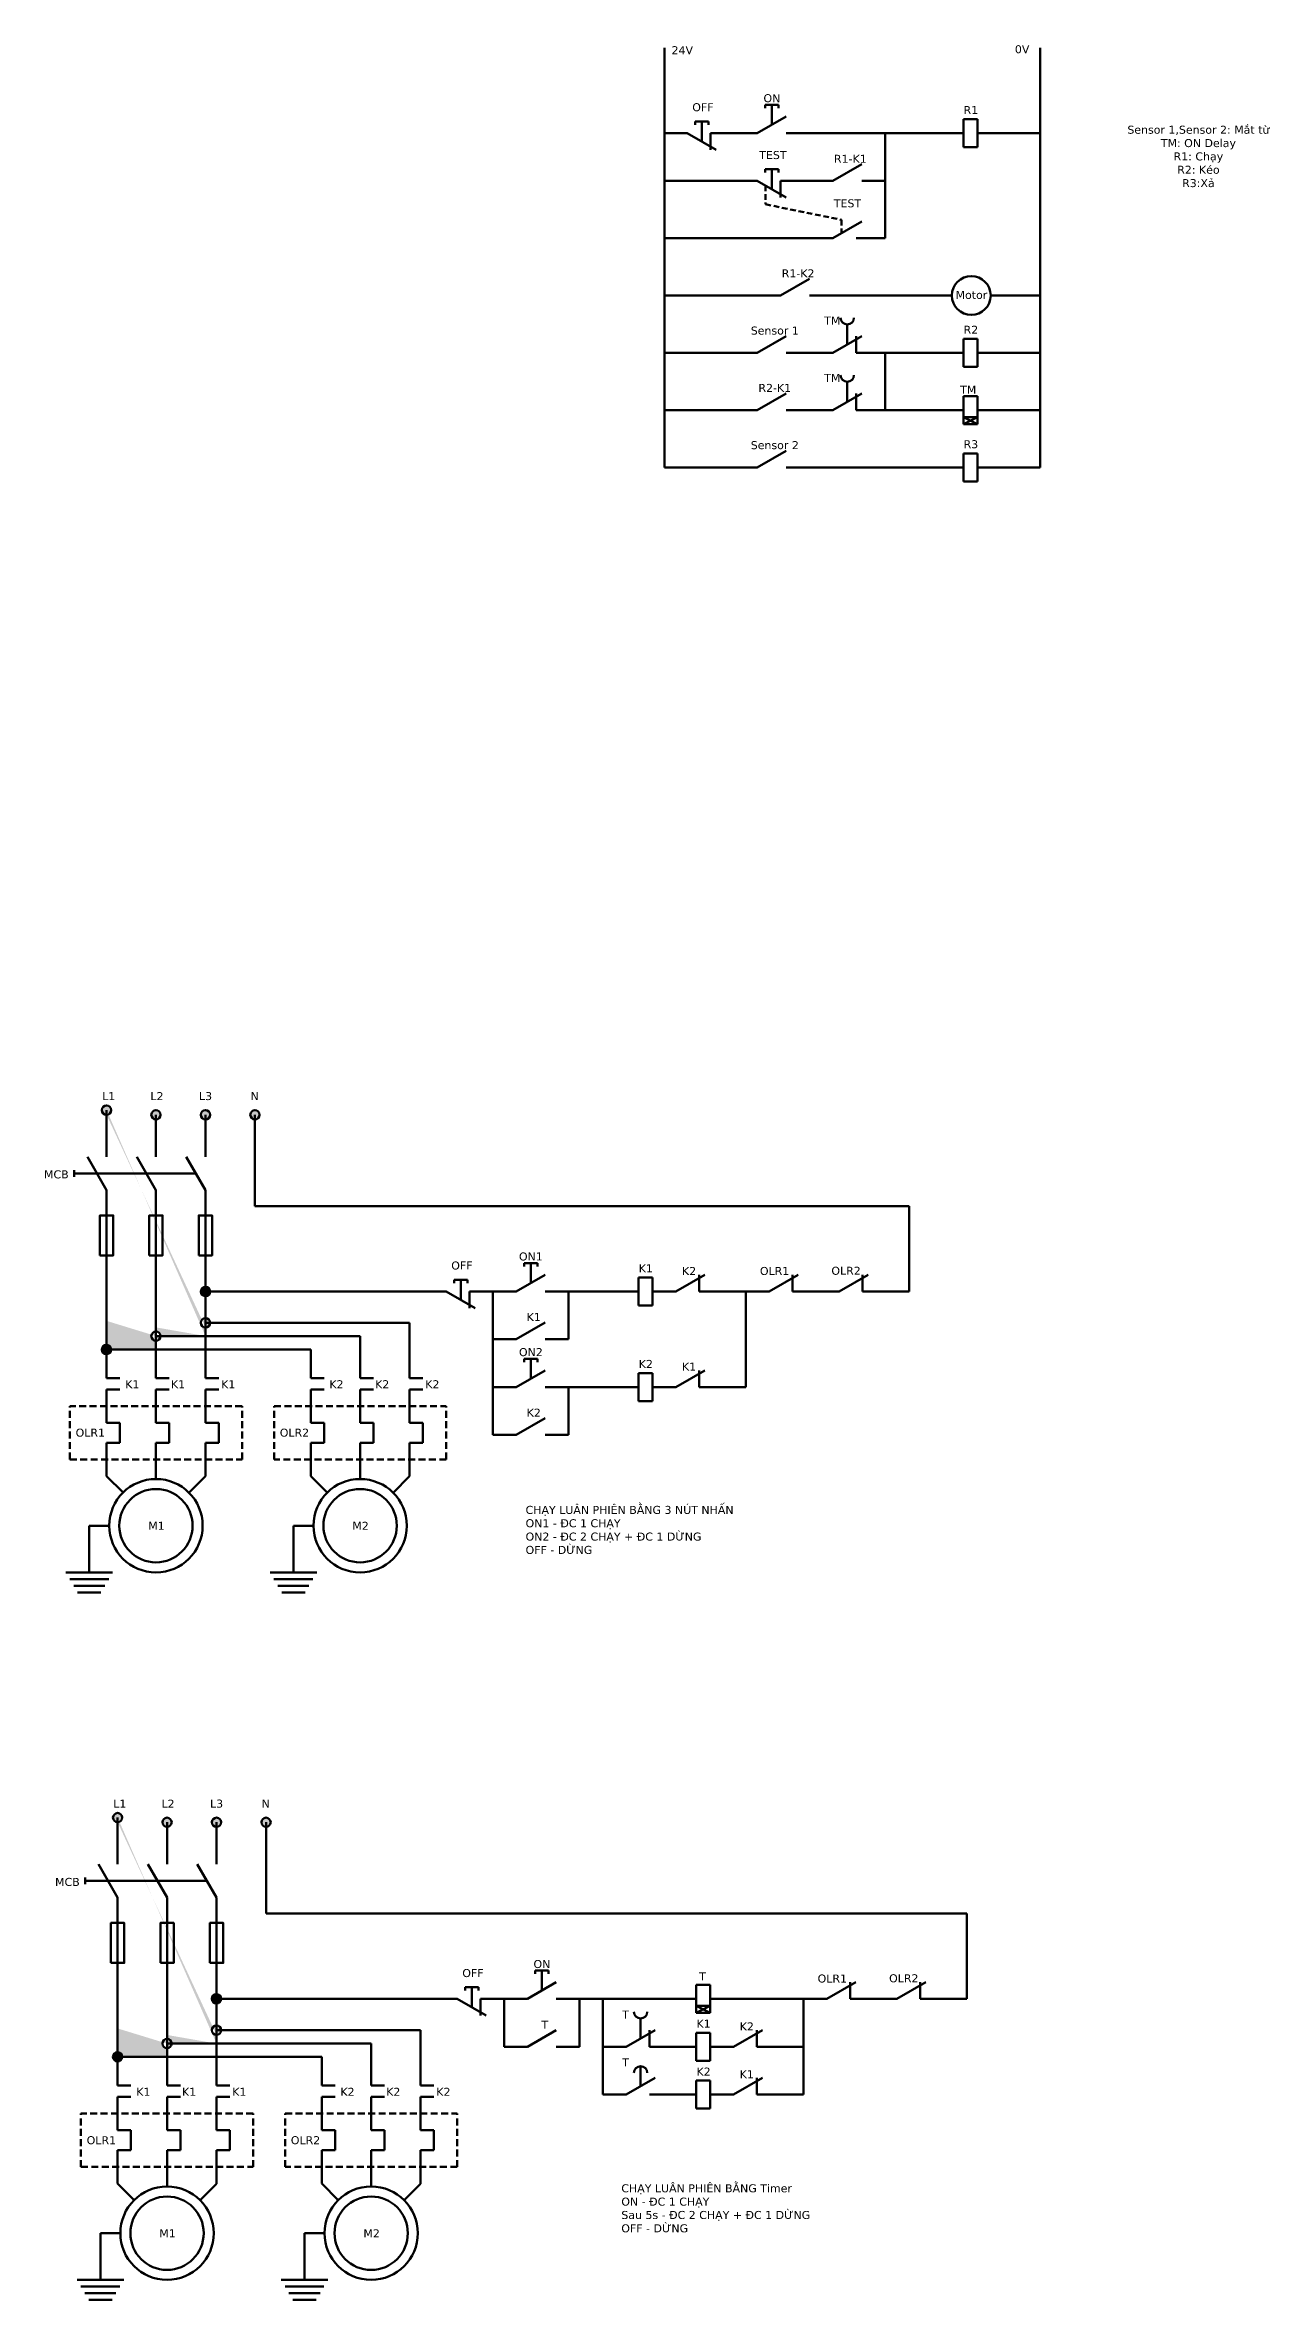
# Model space of a CAD drawing. Header units: inches. Extents: x -249378 to 8604139, y -7721310 to 888715.
# Drawn here: x 7685556 to 8604139, y -1485568 to 205305 of the extents above; entities that cross this region are included whole.
import ezdxf

# ---------------------------------------------------------------- set-up
doc = ezdxf.new("R2010")
doc.units = ezdxf.units.IN
doc.header["$LTSCALE"] = 130
doc.header["$MEASUREMENT"] = 0
doc.linetypes.add('DASHED', pattern=[0.75, 0.5, -0.25])
doc.linetypes.add('DASHED2', pattern=[0.375, 0.25, -0.125])
doc.styles.add('khong-ren', font='verdana_0.ttf', dxfattribs={"height": 400})

msp = doc.modelspace()

# ---------------------------------------------------------------- hatches: boundary and pattern name
at = {"lineweight": 70, "ltscale": 130}
h = msp.add_hatch(color=256, dxfattribs=at)
edge = h.paths.add_edge_path()
edge.add_arc((7842959, -596840), 3500, 0, 360)
edge = h.paths.add_edge_path()
edge.add_arc((7805836, -596840), 3500, 0, 360)
edge = h.paths.add_edge_path()
edge.add_arc((7768713, -596840), 3500, 0, 360)
edge = h.paths.add_edge_path()
edge.add_arc((7731673, -593340), 3500, 0, 360)
edge = h.paths.add_edge_path()
edge.add_arc((7805836, -752774), 3500, 0, 360)
edge = h.paths.add_edge_path(flags=16)
edge.add_arc((7768713, -762774), 3500, 0, 360)
edge = h.paths.add_edge_path()
edge.add_line((7731673, -596840), (7731673, -593340))
edge.add_line((7805836, -762774), (7768713, -762774))
edge.add_line((7768713, -772774), (7731673, -772774))
edge.add_line((7731673, -762774), (7731673, -751401))
edge.add_line((7768713, -762774), (7768713, -756291))
edge.add_line((7805836, -762774), (7805836, -756291))
h = msp.add_hatch(color=256, dxfattribs=at)
edge = h.paths.add_edge_path()
edge.add_arc((7805836, -729299), 3500, 0, 360)
h = msp.add_hatch(color=256, dxfattribs=at)
edge = h.paths.add_edge_path()
edge.add_arc((7731673, -772774), 3500, 0, 360)
h = msp.add_hatch(color=256, dxfattribs=at)
edge = h.paths.add_edge_path()
edge.add_arc((7851250, -1127427), 3500, 0, 360)
edge = h.paths.add_edge_path()
edge.add_arc((7814126, -1127427), 3500, 0, 360)
edge = h.paths.add_edge_path()
edge.add_arc((7777003, -1127427), 3500, 0, 360)
edge = h.paths.add_edge_path()
edge.add_arc((7739964, -1123927), 3500, 0, 360)
edge = h.paths.add_edge_path()
edge.add_arc((7814126, -1283362), 3500, 0, 360)
edge = h.paths.add_edge_path(flags=16)
edge.add_arc((7777003, -1293362), 3500, 0, 360)
edge = h.paths.add_edge_path()
edge.add_line((7739964, -1127427), (7739964, -1123927))
edge.add_line((7814126, -1293362), (7777003, -1293362))
edge.add_line((7777003, -1303362), (7739964, -1303362))
edge.add_line((7739964, -1293362), (7739964, -1281988))
edge.add_line((7777003, -1293362), (7777003, -1286878))
edge.add_line((7814126, -1293362), (7814126, -1286878))
h = msp.add_hatch(color=256, dxfattribs=at)
edge = h.paths.add_edge_path()
edge.add_arc((7814126, -1259886), 3500, 0, 360)
h = msp.add_hatch(color=256, dxfattribs=at)
edge = h.paths.add_edge_path()
edge.add_arc((7739964, -1303362), 3500, 0, 360)

# ---------------------------------------------------------------- linework, layer by layer
for p, q in [((8150038, 139279), (8150038, 203263)), ((8431858, 203263), (8431858, 139279)), ((8167207, 139279), (8150038, 139279)), ((8276358, 139279), (8293858, 139279)), ((8339358, 139279), (8328858, 139279)), ((8391858, 139279), (8384858, 139279)), ((8391858, 139279), (8431858, 139279)), ((8431858, 60475), (8431858, 139279)), ((8150038, 103432), (8150038, 60475)), ((8202207, 103432), (8150038, 103432)), ((8237207, 103432), (8241358, 103432)), ((8315508, 103432), (8315508, 60475)), ((8202207, 60475), (8150038, 60475)), ((8150038, 60475), (8150038, 17518)), ((8202207, 60475), (8219707, 60475)), ((8219707, 60475), (8258858, 60475)), ((8431858, 60475), (8431858, 17518)), ((8202207, 17518), (8150038, 17518)), ((8150038, 17518), (8150038, -25439)), ((8202207, 17518), (8219707, 17518)), ((8276358, 17518), (8365608, 17518)), ((8394718, 17518), (8431858, 17518)), ((8431858, -68396), (8431858, 17518)), ((8202207, -25439), (8150038, -25439)), ((8150038, -25439), (8150038, -68396)), ((8202207, -25439), (8219707, -25439)), ((8311358, -25439), (8315508, -25439)), ((8315508, -25439), (8315508, -68396)), ((8315508, -25439), (8334108, -25439)), ((8334108, -25439), (8339358, -25439)), ((8391858, -25439), (8384858, -25439)), ((8391858, -25439), (8431858, -25439)), ((8374358, -57896), (8384858, -57896)), ((8202207, -68396), (8150038, -68396)), ((8150038, -68396), (8150038, -111353)), ((8202207, -68396), (8219707, -68396)), ((8315508, -68396), (8311358, -68396)), ((8315508, -68396), (8334108, -68396)), ((8334108, -68396), (8339358, -68396)), ((8374358, -78896), (8384858, -78896)), ((8391858, -68396), (8384858, -68396)), ((8391858, -68396), (8431858, -68396)), ((8431858, -111353), (8431858, -68396)), ((8202207, -111353), (8150038, -111353)), ((8202207, -111353), (8219707, -111353)), ((8276358, -111353), (8293858, -111353)), ((8311358, -111353), (8315508, -111353)), ((8315508, -111353), (8334108, -111353)), ((8334108, -111353), (8339358, -111353)), ((8391858, -111353), (8384858, -111353)), ((8391858, -111353), (8431858, -111353)), ((7731673, -596840), (7731673, -593340)), ((7744456, -640824), (7798619, -640824)), ((7842959, -628324), (7842959, -665315)), ((7842959, -665315), (8333586, -665315)), ((8333586, -665315), (8333586, -729299)), ((7731673, -702307), (7731673, -756291)), ((7768713, -702307), (7768713, -756291)), ((7805836, -702307), (7805836, -756291)), ((7805836, -729299), (7986436, -729299)), ((8211086, -800994), (8211086, -729299)), ((7731673, -762774), (7731673, -751401)), ((7768713, -762774), (7768713, -756291)), ((7884773, -752774), (7805836, -752774)), ((7805836, -762774), (7805836, -756291)), ((7884773, -752774), (7958936, -752774)), ((7958936, -752774), (7958936, -762774)), ((7768713, -772774), (7731673, -772774)), ((7805836, -762774), (7768713, -762774)), ((7884773, -772774), (7768713, -772774)), ((7921813, -762774), (7805836, -762774)), ((7921813, -772774), (7921813, -762774)), ((7731673, -794258), (7741673, -794258)), ((7768713, -794258), (7778713, -794258)), ((7805836, -794258), (7815836, -794258)), ((7884773, -794258), (7894773, -794258)), ((7921813, -794258), (7931813, -794258)), ((7958936, -794258), (7968936, -794258)), ((8021436, -836842), (8021436, -796530)), ((8021436, -800994), (8038936, -800994)), ((7733713, -904981), (7718713, -904981)), ((7718713, -904981), (7718713, -939981)), ((7886813, -904981), (7871813, -904981)), ((7871813, -904981), (7871813, -939981)), ((7718713, -939981), (7701213, -939981)), ((7718713, -944981), (7704129, -944981)), ((7718713, -939981), (7736213, -939981)), ((7718713, -944981), (7733296, -944981)), ((7871813, -939981), (7854313, -939981)), ((7871813, -944981), (7857229, -944981)), ((7871813, -939981), (7889313, -939981)), ((7871813, -944981), (7886396, -944981)), ((7718713, -949981), (7707046, -949981)), ((7718713, -954981), (7709963, -954981)), ((7718713, -949981), (7730379, -949981)), ((7718713, -954981), (7727463, -954981)), ((7871813, -949981), (7860146, -949981)), ((7871813, -954981), (7863063, -954981)), ((7871813, -949981), (7883479, -949981)), ((7871813, -954981), (7880563, -954981)), ((7739964, -1127427), (7739964, -1123927)), ((7851250, -1158911), (7851250, -1195903)), ((7752747, -1171411), (7806910, -1171411)), ((7851250, -1195903), (8376877, -1195903)), ((8376877, -1195903), (8376877, -1259886)), ((7739964, -1232895), (7739964, -1286878)), ((7777003, -1232895), (7777003, -1286878)), ((7814126, -1232895), (7814126, -1286878)), ((7814126, -1259886), (7994726, -1259886)), ((7739964, -1293362), (7739964, -1281988)), ((7893064, -1283362), (7814126, -1283362)), ((7893064, -1283362), (7967226, -1283362)), ((7967226, -1283362), (7967226, -1293362)), ((7777003, -1293362), (7777003, -1286878)), ((7814126, -1293362), (7777003, -1293362)), ((7814126, -1293362), (7814126, -1286878)), ((7930103, -1293362), (7814126, -1293362)), ((7930103, -1303362), (7930103, -1293362)), ((7777003, -1303362), (7739964, -1303362)), ((7893064, -1303362), (7777003, -1303362)), ((7739964, -1324845), (7749964, -1324845)), ((7777003, -1324845), (7787003, -1324845)), ((7814126, -1324845), (7824126, -1324845)), ((7893064, -1324845), (7903064, -1324845)), ((7930103, -1324845), (7940103, -1324845)), ((7967226, -1324845), (7977226, -1324845)), ((7742003, -1435568), (7727003, -1435568)), ((7727003, -1435568), (7727003, -1470568)), ((7895103, -1435568), (7880103, -1435568)), ((7880103, -1435568), (7880103, -1470568)), ((7727003, -1470568), (7709503, -1470568)), ((7727003, -1470568), (7744503, -1470568)), ((7880103, -1470568), (7862603, -1470568)), ((7880103, -1470568), (7897603, -1470568)), ((7727003, -1475568), (7712420, -1475568)), ((7727003, -1480568), (7715337, -1480568)), ((7727003, -1485568), (7718253, -1485568)), ((7727003, -1475568), (7741587, -1475568)), ((7727003, -1480568), (7738670, -1480568)), ((7727003, -1485568), (7735753, -1485568)), ((7880103, -1475568), (7865520, -1475568)), ((7880103, -1480568), (7868437, -1480568)), ((7880103, -1485568), (7871353, -1485568)), ((7880103, -1475568), (7894687, -1475568)), ((7880103, -1480568), (7891770, -1480568)), ((7880103, -1485568), (7888853, -1485568))]:
    msp.add_line(p, q, dxfattribs=at)
at = {"lineweight": 70, "ltscale": 80}
for p, q in [((8230532, 160529), (8225532, 160529)), ((8225532, 160529), (8225532, 158029)), ((8230532, 145529), (8230532, 160529)), ((8230532, 160529), (8235532, 160529)), ((8235532, 160529), (8235532, 158029)), ((8150038, 139279), (8150038, 103432)), ((8167207, 139279), (8188858, 126779)), ((8178032, 148029), (8173032, 148029)), ((8173032, 148029), (8173032, 145529)), ((8178032, 133029), (8178032, 148029)), ((8178032, 148029), (8183032, 148029)), ((8183032, 148029), (8183032, 145529)), ((8184707, 139279), (8184707, 126779)), ((8184707, 139279), (8219707, 139279)), ((8219707, 139279), (8241358, 151779)), ((8241358, 139279), (8258858, 139279)), ((8258858, 139279), (8276358, 139279)), ((8293858, 139279), (8328858, 139279)), ((8315508, 103432), (8315508, 139279)), ((8339358, 139279), (8356858, 139279)), ((8356858, 139279), (8374358, 139279)), ((8374358, 139279), (8374358, 149779)), ((8384858, 149779), (8374358, 149779)), ((8374358, 128779), (8374358, 139279)), ((8384858, 128779), (8384858, 149779)), ((8374358, 128779), (8384858, 128779)), ((8202207, 103432), (8219707, 103432)), ((8219707, 103432), (8241358, 90932)), ((8230532, 112182), (8225532, 112182)), ((8225532, 112182), (8225532, 109682)), ((8230532, 97182), (8230532, 112182)), ((8230532, 112182), (8235532, 112182)), ((8235532, 112182), (8235532, 109682)), ((8237207, 103432), (8237207, 90932)), ((8241358, 103432), (8258858, 103432)), ((8258858, 103432), (8276358, 103432)), ((8276358, 103432), (8298008, 115932)), ((8298008, 103432), (8315508, 103432)), ((8276358, 60475), (8298008, 72975)), ((8258858, 60475), (8276358, 60475)), ((8293858, 60475), (8315508, 60475)), ((8219707, 17518), (8237207, 17518)), ((8237207, 17518), (8258858, 30018)), ((8258858, 17518), (8276358, 17518)), ((8219707, -25439), (8241358, -12939)), ((8276358, -25439), (8298008, -12939)), ((8287183, -19189), (8287183, -4189)), ((8293858, -12939), (8293858, -25439)), ((8374358, -25439), (8374358, -14939)), ((8384858, -14939), (8374358, -14939)), ((8384858, -35939), (8384858, -14939)), ((8241358, -25439), (8258858, -25439)), ((8258858, -25439), (8276358, -25439)), ((8293858, -25439), (8311358, -25439)), ((8339358, -25439), (8356858, -25439)), ((8356858, -25439), (8374358, -25439)), ((8374358, -35939), (8374358, -25439)), ((8287183, -62146), (8287183, -47146)), ((8374358, -35939), (8384858, -35939)), ((8219707, -68396), (8241358, -55896)), ((8276358, -68396), (8298008, -55896)), ((8293858, -55896), (8293858, -68396)), ((8374358, -68396), (8374358, -57896)), ((8384858, -78896), (8384858, -57896)), ((8241358, -68396), (8258858, -68396)), ((8258858, -68396), (8276358, -68396)), ((8293858, -68396), (8311358, -68396)), ((8339358, -68396), (8356858, -68396)), ((8356858, -68396), (8374358, -68396)), ((8374358, -78896), (8374358, -68396)), ((8374358, -73646), (8384858, -73646)), ((8374358, -73646), (8384858, -78896)), ((8384858, -73646), (8374358, -78896)), ((8219707, -111353), (8241358, -98853)), ((8374358, -111353), (8374358, -100853)), ((8384858, -100853), (8374358, -100853)), ((8384858, -121853), (8384858, -100853)), ((8241358, -111353), (8258858, -111353)), ((8258858, -111353), (8276358, -111353)), ((8293858, -111353), (8311358, -111353)), ((8339358, -111353), (8356858, -111353)), ((8356858, -111353), (8374358, -111353)), ((8374358, -121853), (8374358, -111353)), ((8374358, -121853), (8384858, -121853)), ((7731673, -621840), (7731673, -596840)), ((7731673, -628324), (7731673, -603324)), ((7768713, -621840), (7768713, -596840)), ((7768713, -628324), (7768713, -603324)), ((7805836, -621840), (7805836, -596840)), ((7805836, -628324), (7805836, -603324)), ((7842959, -621840), (7842959, -596840)), ((7842959, -628324), (7842959, -603324)), ((7707239, -640824), (7744456, -640824)), ((7731673, -678324), (7731673, -653324)), ((7768713, -678324), (7768713, -653324)), ((7805836, -678324), (7805836, -653324)), ((7731673, -684807), (7731673, -659807)), ((7768713, -684807), (7768713, -659807)), ((7805836, -684807), (7805836, -659807)), ((7731673, -702307), (7731673, -684807)), ((7731673, -702307), (7731673, -691291)), ((7768713, -702307), (7768713, -684807)), ((7768713, -702307), (7768713, -691291)), ((7805836, -702307), (7805836, -684807)), ((7805836, -702307), (7805836, -691291)), ((8049761, -708049), (8044761, -708049)), ((8044761, -708049), (8044761, -710549)), ((8049761, -723049), (8049761, -708049)), ((8049761, -708049), (8054761, -708049)), ((8054761, -708049), (8054761, -710549)), ((7997261, -720549), (7992261, -720549)), ((7992261, -720549), (7992261, -723049)), ((7997261, -735549), (7997261, -720549)), ((7997261, -720549), (8002261, -720549)), ((8002261, -720549), (8002261, -723049)), ((8038936, -729299), (8060586, -716799)), ((8130586, -729299), (8130586, -718799)), ((8141086, -718799), (8130586, -718799)), ((8141086, -739799), (8141086, -718799)), ((8158586, -729299), (8180237, -716799)), ((8176086, -716799), (8176086, -729299)), ((8228586, -729299), (8250237, -716799)), ((8246086, -716799), (8246086, -729299)), ((8281086, -729299), (8302737, -716799)), ((8298586, -716799), (8298586, -729299)), ((7986436, -729299), (8008086, -741799)), ((8003936, -729299), (8003936, -741799)), ((8003936, -729299), (8038936, -729299)), ((8021436, -729299), (8021436, -765147)), ((8060586, -729299), (8095586, -729299)), ((8078086, -765147), (8078086, -729299)), ((8095586, -729299), (8130586, -729299)), ((8130586, -739799), (8130586, -729299)), ((8130586, -739799), (8141086, -739799)), ((8141086, -729299), (8158586, -729299)), ((8176086, -729299), (8211086, -729299)), ((8211086, -729299), (8228586, -729299)), ((8246086, -729299), (8281086, -729299)), ((8298586, -729299), (8333586, -729299)), ((8038936, -765147), (8060586, -752647)), ((7731673, -787774), (7731673, -762774)), ((7731673, -794258), (7731673, -769258)), ((7768713, -787774), (7768713, -762774)), ((7768713, -794258), (7768713, -769258)), ((7805836, -787774), (7805836, -762774)), ((7805836, -794258), (7805836, -769258)), ((7884773, -787774), (7884773, -772774)), ((7884773, -794258), (7884773, -772774)), ((7921813, -787774), (7921813, -772774)), ((7921813, -794258), (7921813, -772774)), ((7958936, -787774), (7958936, -762774)), ((7958936, -794258), (7958936, -769258)), ((8021436, -765147), (8038936, -765147)), ((8021436, -765147), (8021436, -800994)), ((8060586, -765147), (8078086, -765147)), ((8038936, -800994), (8060586, -788494)), ((8049761, -779744), (8044761, -779744)), ((8044761, -779744), (8044761, -782244)), ((8049761, -794744), (8049761, -779744)), ((8049761, -779744), (8054761, -779744)), ((8054761, -779744), (8054761, -782244)), ((8130586, -800994), (8130586, -790494)), ((8141086, -790494), (8130586, -790494)), ((8141086, -811494), (8141086, -790494)), ((8158586, -800994), (8180237, -788494)), ((8176086, -788494), (8176086, -800994)), ((7731673, -827774), (7731673, -802774)), ((7731673, -802774), (7741673, -802774)), ((7768713, -827774), (7768713, -802774)), ((7768713, -802774), (7778713, -802774)), ((7805836, -827774), (7805836, -802774)), ((7805836, -802774), (7815836, -802774)), ((7884773, -827774), (7884773, -802774)), ((7884773, -802774), (7894773, -802774)), ((7921813, -827774), (7921813, -802774)), ((7921813, -802774), (7931813, -802774)), ((7958936, -827774), (7958936, -802774)), ((7958936, -802774), (7968936, -802774)), ((8060586, -800994), (8095586, -800994)), ((8078086, -836842), (8078086, -800994)), ((8095586, -800994), (8130586, -800994)), ((8130586, -811494), (8130586, -800994)), ((8130586, -811494), (8141086, -811494)), ((8141086, -800994), (8158586, -800994)), ((8176086, -800994), (8211086, -800994)), ((7741673, -827774), (7731673, -827774)), ((7741673, -842774), (7741673, -827774)), ((7778713, -827774), (7768713, -827774)), ((7778713, -842774), (7778713, -827774)), ((7815836, -827774), (7805836, -827774)), ((7815836, -842774), (7815836, -827774)), ((7894773, -827774), (7884773, -827774)), ((7894773, -842774), (7894773, -827774)), ((7931813, -827774), (7921813, -827774)), ((7931813, -842774), (7931813, -827774)), ((7968936, -827774), (7958936, -827774)), ((7968936, -842774), (7968936, -827774)), ((8038936, -836842), (8060586, -824342)), ((7731673, -867774), (7731673, -842774)), ((7731673, -842774), (7741673, -842774)), ((7768713, -869981), (7768713, -842774)), ((7768713, -842774), (7778713, -842774)), ((7805836, -867858), (7805836, -842774)), ((7805836, -842774), (7815836, -842774)), ((7884773, -867774), (7884773, -842774)), ((7884773, -842774), (7894773, -842774)), ((7921813, -869981), (7921813, -842774)), ((7921813, -842774), (7931813, -842774)), ((7958936, -867858), (7958936, -842774)), ((7958936, -842774), (7968936, -842774)), ((8021436, -836842), (8038936, -836842)), ((8060586, -836842), (8078086, -836842)), ((7744048, -880149), (7731673, -867774)), ((7793461, -880232), (7805836, -867858)), ((7897148, -880149), (7884773, -867774)), ((7946561, -880232), (7958936, -867858)), ((7739964, -1152427), (7739964, -1127427)), ((7777003, -1152427), (7777003, -1127427)), ((7814126, -1152427), (7814126, -1127427)), ((7851250, -1152427), (7851250, -1127427)), ((7739964, -1158911), (7739964, -1133911)), ((7777003, -1158911), (7777003, -1133911)), ((7814126, -1158911), (7814126, -1133911)), ((7851250, -1158911), (7851250, -1133911)), ((7715530, -1171411), (7752747, -1171411)), ((7739964, -1208911), (7739964, -1183911)), ((7739964, -1215395), (7739964, -1190395)), ((7777003, -1208911), (7777003, -1183911)), ((7777003, -1215395), (7777003, -1190395)), ((7814126, -1208911), (7814126, -1183911)), ((7814126, -1215395), (7814126, -1190395)), ((7739964, -1232895), (7739964, -1215395)), ((7777003, -1232895), (7777003, -1215395)), ((7814126, -1232895), (7814126, -1215395)), ((7739964, -1232895), (7739964, -1221878)), ((7777003, -1232895), (7777003, -1221878)), ((7814126, -1232895), (7814126, -1221878)), ((8005552, -1251136), (8000552, -1251136)), ((8000552, -1251136), (8000552, -1253636)), ((8005552, -1266136), (8005552, -1251136)), ((8005552, -1251136), (8010552, -1251136)), ((8010552, -1251136), (8010552, -1253636)), ((8047226, -1259886), (8068877, -1247386)), ((8058052, -1238636), (8053052, -1238636)), ((8053052, -1238636), (8053052, -1241136)), ((8058052, -1253636), (8058052, -1238636)), ((8058052, -1238636), (8063052, -1238636)), ((8063052, -1238636), (8063052, -1241136)), ((8173877, -1259886), (8173877, -1249386)), ((8184377, -1249386), (8173877, -1249386)), ((8184377, -1270386), (8184377, -1249386)), ((8271877, -1259886), (8293528, -1247386)), ((8289377, -1247386), (8289377, -1259886)), ((8324377, -1259886), (8346028, -1247386)), ((8341877, -1247386), (8341877, -1259886)), ((7994726, -1259886), (8016377, -1272386)), ((8012226, -1259886), (8012226, -1272386)), ((8012226, -1259886), (8047226, -1259886)), ((8029726, -1259886), (8029726, -1295734)), ((8068877, -1259886), (8103877, -1259886)), ((8086377, -1295734), (8086377, -1259886)), ((8103877, -1259886), (8138877, -1259886)), ((8103877, -1259886), (8103877, -1295734)), ((8138877, -1259886), (8173877, -1259886)), ((8173877, -1270386), (8173877, -1259886)), ((8173877, -1265136), (8184377, -1265136)), ((8173877, -1265136), (8184377, -1270386)), ((8184377, -1265136), (8173877, -1270386)), ((8184377, -1259886), (8219377, -1259886)), ((8219377, -1259886), (8254377, -1259886)), ((8254377, -1331582), (8254377, -1259886)), ((8254377, -1259886), (8271877, -1259886)), ((8289377, -1259886), (8324377, -1259886)), ((8341877, -1259886), (8376877, -1259886)), ((8047226, -1295734), (8068877, -1283234)), ((8121377, -1295734), (8143028, -1283234)), ((8132202, -1289484), (8132202, -1274484)), ((8138877, -1283234), (8138877, -1295734)), ((8173877, -1270386), (8184377, -1270386)), ((8201877, -1295734), (8223528, -1283234)), ((8219377, -1283234), (8219377, -1295734)), ((7739964, -1318362), (7739964, -1293362)), ((7739964, -1324845), (7739964, -1299845)), ((7777003, -1318362), (7777003, -1293362)), ((7777003, -1324845), (7777003, -1299845)), ((7814126, -1318362), (7814126, -1293362)), ((7814126, -1324845), (7814126, -1299845)), ((7967226, -1318362), (7967226, -1293362)), ((7967226, -1324845), (7967226, -1299845)), ((8029726, -1295734), (8047226, -1295734)), ((8068877, -1295734), (8086377, -1295734)), ((8103877, -1295734), (8121377, -1295734)), ((8103877, -1295734), (8103877, -1331582)), ((8138877, -1295734), (8173877, -1295734)), ((8173877, -1295734), (8173877, -1285234)), ((8184377, -1285234), (8173877, -1285234)), ((8173877, -1306234), (8173877, -1295734)), ((8184377, -1306234), (8184377, -1285234)), ((8184377, -1295734), (8201877, -1295734)), ((8219377, -1295734), (8254377, -1295734)), ((7893064, -1318362), (7893064, -1303362)), ((7893064, -1324845), (7893064, -1303362)), ((7930103, -1318362), (7930103, -1303362)), ((7930103, -1324845), (7930103, -1303362)), ((8132202, -1325332), (8132202, -1310332)), ((8173877, -1306234), (8184377, -1306234)), ((7739964, -1358362), (7739964, -1333362)), ((7739964, -1333362), (7749964, -1333362)), ((7777003, -1358362), (7777003, -1333362)), ((7777003, -1333362), (7787003, -1333362)), ((7814126, -1358362), (7814126, -1333362)), ((7814126, -1333362), (7824126, -1333362)), ((7893064, -1358362), (7893064, -1333362)), ((7893064, -1333362), (7903064, -1333362)), ((7930103, -1358362), (7930103, -1333362)), ((7930103, -1333362), (7940103, -1333362)), ((7967226, -1358362), (7967226, -1333362)), ((7967226, -1333362), (7977226, -1333362)), ((8103877, -1331582), (8121377, -1331582)), ((8121377, -1331582), (8143028, -1319082)), ((8138877, -1331582), (8173877, -1331582)), ((8173877, -1331582), (8173877, -1321082)), ((8184377, -1321082), (8173877, -1321082)), ((8173877, -1342082), (8173877, -1331582)), ((8184377, -1342082), (8184377, -1321082)), ((8184377, -1331582), (8201877, -1331582)), ((8201877, -1331582), (8223528, -1319082)), ((8219377, -1319082), (8219377, -1331582)), ((8219377, -1331582), (8254377, -1331582)), ((8173877, -1342082), (8184377, -1342082)), ((7749964, -1358362), (7739964, -1358362)), ((7749964, -1373362), (7749964, -1358362)), ((7787003, -1358362), (7777003, -1358362)), ((7787003, -1373362), (7787003, -1358362)), ((7824126, -1358362), (7814126, -1358362)), ((7824126, -1373362), (7824126, -1358362)), ((7903064, -1358362), (7893064, -1358362)), ((7903064, -1373362), (7903064, -1358362)), ((7940103, -1358362), (7930103, -1358362)), ((7940103, -1373362), (7940103, -1358362)), ((7977226, -1358362), (7967226, -1358362)), ((7977226, -1373362), (7977226, -1358362)), ((7739964, -1398362), (7739964, -1373362)), ((7739964, -1373362), (7749964, -1373362)), ((7777003, -1400568), (7777003, -1373362)), ((7777003, -1373362), (7787003, -1373362)), ((7814126, -1398445), (7814126, -1373362)), ((7814126, -1373362), (7824126, -1373362)), ((7893064, -1398362), (7893064, -1373362)), ((7893064, -1373362), (7903064, -1373362)), ((7930103, -1400568), (7930103, -1373362)), ((7930103, -1373362), (7940103, -1373362)), ((7967226, -1398445), (7967226, -1373362)), ((7967226, -1373362), (7977226, -1373362)), ((7752338, -1410736), (7739964, -1398362)), ((7801752, -1410820), (7814126, -1398445)), ((7905438, -1410736), (7893064, -1398362)), ((7954852, -1410820), (7967226, -1398445))]:
    msp.add_line(p, q, dxfattribs=at)
at = {"linetype": 'DASHED2', "lineweight": 70, "ltscale": 130}
for p, q in [((8225777, 99927), (8225777, 85925)), ((8225777, 85925), (8282871, 74225)), ((8282871, 74225), (8282871, 64235))]:
    msp.add_line(p, q, dxfattribs=at)
at = {"lineweight": 70, "ltscale": 70}
for p, q in [((7707239, -640824), (7707239, -638324)), ((7707239, -640824), (7707239, -643324)), ((7715530, -1171411), (7715530, -1168911)), ((7715530, -1171411), (7715530, -1173911))]:
    msp.add_line(p, q, dxfattribs=at)
at = {"lineweight": 70, "ltscale": 30}
for p, q in [((7731673, -653324), (7717239, -628324)), ((7768713, -653324), (7754279, -628324)), ((7805836, -653324), (7791402, -628324)), ((7739964, -1183911), (7725530, -1158911)), ((7777003, -1183911), (7762570, -1158911)), ((7814126, -1183911), (7799693, -1158911))]:
    msp.add_line(p, q, dxfattribs=at)
at = {"linetype": 'DASHED', "lineweight": 70, "ltscale": 80}
for p, q in [((7833336, -815274), (7704173, -815274)), ((7704173, -855274), (7704173, -815274)), ((7833336, -855274), (7833336, -815274)), ((7857273, -855274), (7857273, -815274)), ((7857273, -815274), (7986436, -815274)), ((7986436, -855274), (7986436, -815274)), ((7704173, -855274), (7833336, -855274)), ((7986436, -855274), (7857273, -855274)), ((7841626, -1345862), (7712464, -1345862)), ((7712464, -1385862), (7712464, -1345862)), ((7841626, -1385862), (7841626, -1345862)), ((7865564, -1385862), (7865564, -1345862)), ((7865564, -1345862), (7994726, -1345862)), ((7994726, -1385862), (7994726, -1345862)), ((7712464, -1385862), (7841626, -1385862)), ((7994726, -1385862), (7865564, -1385862))]:
    msp.add_line(p, q, dxfattribs=at)
at = {"lineweight": 70, "ltscale": 130}
for points in [[(7726673, -702307), (7736673, -702307), (7736673, -672307), (7726673, -672307)], [(7763713, -702307), (7773713, -702307), (7773713, -672307), (7763713, -672307)], [(7800836, -702307), (7810836, -702307), (7810836, -672307), (7800836, -672307)], [(7734964, -1232895), (7744964, -1232895), (7744964, -1202895), (7734964, -1202895)], [(7772003, -1232895), (7782003, -1232895), (7782003, -1202895), (7772003, -1202895)], [(7809126, -1232895), (7819126, -1232895), (7819126, -1202895), (7809126, -1202895)]]:
    msp.add_lwpolyline(points, close=True, dxfattribs=at)
for centre, radius in [((8380163, 17518), 14555), ((7731673, -593340), 3500), ((7768713, -596840), 3500), ((7805836, -596840), 3500), ((7842959, -596840), 3500), ((7805836, -729299), 3500), ((7768713, -762774), 3500), ((7805836, -752774), 3500), ((7731673, -772774), 3500), ((7739964, -1123927), 3500), ((7777003, -1127427), 3500), ((7814126, -1127427), 3500), ((7851250, -1127427), 3500), ((7814126, -1259886), 3500), ((7814126, -1283362), 3500), ((7739964, -1303362), 3500), ((7777003, -1293362), 3500)]:
    msp.add_circle(centre, radius, dxfattribs=at)
at = {"lineweight": 70, "ltscale": 80}
for centre, radius in [((7768713, -904981), 35000), ((7768713, -904981), 27500), ((7921813, -904981), 35000), ((7921813, -904981), 27500), ((7777003, -1435568), 35000), ((7930103, -1435568), 35000), ((7777003, -1435568), 27500), ((7930103, -1435568), 27500)]:
    msp.add_circle(centre, radius, dxfattribs=at)
for centre, start, end in [((8287183, 811), 180, 0), ((8287183, -42146), 180, 0), ((8132202, -1269484), 180, 0), ((8132202, -1315332), 0, 180)]:
    msp.add_arc(centre, 5000, start, end, dxfattribs=at)

# ---------------------------------------------------------------- texts
at = {"lineweight": 70, "ltscale": 30, "char_height": 6000, "style": 'khong-ren'}
for s, insert, width, attachment_point in [('24V', (8163440, 201475), 17336.59, 5), ('0V', (8418314, 202138), 17336.59, 5), ('OFF', (8178910, 158651), 17336.59, 5), ('ON', (8230651, 165413), 17336.59, 5), ('R1', (8379874, 156576), 17336.59, 5), ('Sensor 1,Sensor 2: Mắt từ\\PTM: ON Delay\\PR1: Chạy\\PR2: Kéo\\PR3:Xả', (8550507, 121786), 134406.36, 5), ('TEST', (8231410, 122803), 17336.59, 5), ('R1-K1', (8289463, 120038), 17336.59, 5), ('TEST', (8287301, 86608), 17336.59, 5), ('R1-K2', (8250313, 34124), 17336.59, 5), ('Motor', (8380308, 17934), 17336.59, 5), ('TM', (8275899, -1269), 17336.59, 5), ('Sensor 1', (8232813, -8833), 37431.57, 5), ('R2', (8379874, -8142), 17336.59, 5), ('R2-K1', (8232813, -51790), 37431.57, 5), ('TM', (8275899, -44226), 17336.59, 5), ('TM', (8377857, -53056), 17336.59, 5), ('Sensor 2', (8232813, -94747), 37431.57, 5), ('R3', (8379874, -94056), 17336.59, 5), ('L1', (7733276, -582869), 8762.26, 5), ('L2', (7769448, -582869), 8762.26, 5), ('L3', (7805889, -582869), 8762.26, 5), ('N', (7842759, -582869), 8762.26, 5), ('MCB', (7693995, -641599), 17336.59, 5), ('OFF', (7998138, -709927), 17336.59, 5), ('ON1', (8049880, -703165), 17336.59, 5), ('K1', (8136103, -712002), 17336.59, 5), ('K2', (8168525, -714021), 17336.59, 5), ('OLR1', (8232656, -714021), 17336.59, 5), ('OLR2', (8286255, -713854), 17336.59, 5), ('K1', (8052042, -748540), 17336.59, 5), ('ON2', (8049880, -774860), 17336.59, 5), ('K2', (8136103, -783697), 17336.59, 5), ('K1', (8168525, -785716), 17336.59, 5), ('K1', (7750973, -798921), 8697.2, 5), ('K1', (7785279, -798921), 8697.2, 5), ('K1', (7822891, -798921), 8697.2, 5), ('K2', (7904073, -798921), 8697.2, 5), ('K2', (7938379, -798921), 8697.2, 5), ('K2', (7975991, -798921), 8697.2, 5), ('K2', (8052042, -820235), 17336.59, 5), ('OLR1', (7719469, -835274), 17336.59, 5), ('OLR2', (7872569, -835274), 17336.59, 5), ('CHẠY LUÂN PHIÊN BẰNG 3 NÚT NHẤN\\PON1 - ĐC 1 CHẠY\\PON2 - ĐC 2 CHẠY + ĐC 1 DỪNG\\POFF - DỪNG', (8045900, -908216), 221962.79, 4), ('M1', (7769050, -905056), 17336.59, 5), ('M2', (7922150, -905056), 17336.59, 5), ('L1', (7741567, -1113457), 8762.26, 5), ('L2', (7777739, -1113457), 8762.26, 5), ('L3', (7814180, -1113457), 8762.26, 5), ('N', (7851049, -1113457), 8762.26, 5), ('MCB', (7702286, -1172187), 17336.59, 5), ('ON', (8058170, -1233753), 17336.59, 5), ('OFF', (8006429, -1240515), 17336.59, 5), ('T', (8178610, -1243005), 17336.59, 5), ('OLR1', (8275947, -1244608), 17336.59, 5), ('OLR2', (8329546, -1244442), 17336.59, 5), ('T', (8060332, -1279128), 17336.59, 5), ('T', (8120918, -1271564), 17336.59, 5), ('K1', (8179393, -1278437), 17336.59, 5), ('K2', (8211816, -1280456), 17336.59, 5), ('T', (8120918, -1307411), 17336.59, 5), ('K2', (8179393, -1314359), 17336.59, 5), ('K1', (8211816, -1316303), 17336.59, 5), ('K1', (7759263, -1329509), 8697.2, 5), ('K1', (7793569, -1329509), 8697.2, 5), ('K1', (7831182, -1329509), 8697.2, 5), ('K2', (7912363, -1329509), 8697.2, 5), ('K2', (7946669, -1329509), 8697.2, 5), ('K2', (7984282, -1329509), 8697.2, 5), ('OLR1', (7727760, -1365862), 17336.59, 5), ('OLR2', (7880860, -1365862), 17336.59, 5), ('CHẠY LUÂN PHIÊN BẰNG Timer\\PON - ĐC 1 CHẠY\\PSau 5s - ĐC 2 CHẠY + ĐC 1 DỪNG\\POFF - DỪNG', (8117711, -1416934), 221962.79, 4), ('M1', (7777341, -1435643), 17336.59, 5), ('M2', (7930441, -1435643), 17336.59, 5)]:
    msp.add_mtext(s, dxfattribs=dict(at, insert=insert, width=width, attachment_point=attachment_point))

doc.saveas('drawing.dxf')
